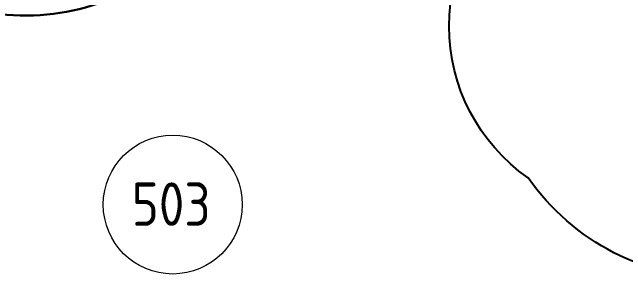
# Model space of a CAD drawing. Header units: millimetres. Extents: x -60946 to 138510, y -262288 to 24501.
# Drawn here: x 42074 to 45609, y -249389 to -247801 of the extents above; entities that cross this region are included whole.
import ezdxf

# ---------------------------------------------------------------- set-up
doc = ezdxf.new("R2010")
doc.units = ezdxf.units.MM
doc.layers.add('2)Тип-3', color=7, linetype='Continuous', lineweight=60)
doc.layers.add('Марки помещений', color=7, linetype='Continuous', lineweight=20)
doc.layers.add('2)Тип-4', color=7, linetype='Continuous', lineweight=30, true_color=0x0080c0)
doc.styles.add('GOST Common_2', font='', dxfattribs={"width": 0.9, "height": 250})
doc.styles.get('GOST Common_2').set_extended_font_data('GOST Common')

# ---------------------------------------------------------------- blocks, each defined once
blk = doc.blocks.new('ADSK_Марка_Помещение_ОдноЗначение - Номер-159740-Маркировочный 5-й')
at = {"layer": 'Марки помещений'}
blk.add_circle((0, 0), 4, dxfattribs=at)

msp = doc.modelspace()

# ---------------------------------------------------------------- linework, layer by layer
at = {"layer": '2)Тип-3', "color": 5, "lineweight": 25}
msp.add_lwpolyline([(45046.4171, -248755.0868, -0.52056705), (45046.4171, -247006.6602, -0.52056705), (45046.4171, -244573.6925, -0.52056705), (45046.4171, -242482.0437, -0.52056705), (45046.4171, -240928.8752, -0.52056705), (46524.6227, -240524.764, -0.52056705), (48214.9499, -240520.2222, -0.52056705), (49898.905, -240515.6976, -0.52056705), (51326.4892, -240511.8617, -0.52056705), (52852.9226, -240507.7603, -0.52056705), (53220.8131, -241768.8028, -0.52056705), (53220.8131, -243330.7432, -0.52056705), (53220.8131, -244787.0895, -0.52056705), (53220.8131, -246913.5364, -0.52056705), (53220.8131, -248373.4411, -0.52056705), (51194.9524, -248738.566, -0.52056705), (49779.1606, -248742.3702, -0.52056705), (47309.2936, -248749.0066, -0.52056705)], format="xyb", close=True, dxfattribs=at)
at = {"layer": '2)Тип-4', "color": 5}
msp.add_lwpolyline([(36552.0483, -247317.346, -0.52056705), (36552.0483, -244782.2598, -0.52056705), (36552.0483, -243217.1748, -0.52056705), (36552.0483, -241756.6908, -0.52056705), (38071.6223, -241306.3471, -0.52056705), (40743.0456, -241306.3471, -0.52056705), (43117.6303, -241306.3471, -0.52056705), (43211.0209, -242714.1555, -0.52056705), (43211.0209, -244539.7916, -0.52056705), (43211.0209, -247247.2129, -0.52056705), (41145.1904, -247317.346, -0.52056705), (38639.2337, -247317.346, -0.52056705)], format="xyb", close=True, dxfattribs=at)

# ---------------------------------------------------------------- block references
at = {"layer": 'Марки помещений', "xscale": 99.99999999999993, "yscale": 99.99999999999993, "zscale": 99.99999999999993}
msp.add_blockref('ADSK_Марка_Помещение_ОдноЗначение - Номер-159740-Маркировочный 5-й', (42998.8734, -248909.5499), dxfattribs=at)

# ---------------------------------------------------------------- texts
at = {"layer": 'Марки помещений', "lineweight": 9, "insert": (42762.6162, -248781.8249), "char_height": 250, "width": 584.430187, "attachment_point": 1, "style": 'GOST Common_2'}
msp.add_mtext('503', dxfattribs=at)

doc.saveas('drawing.dxf')
